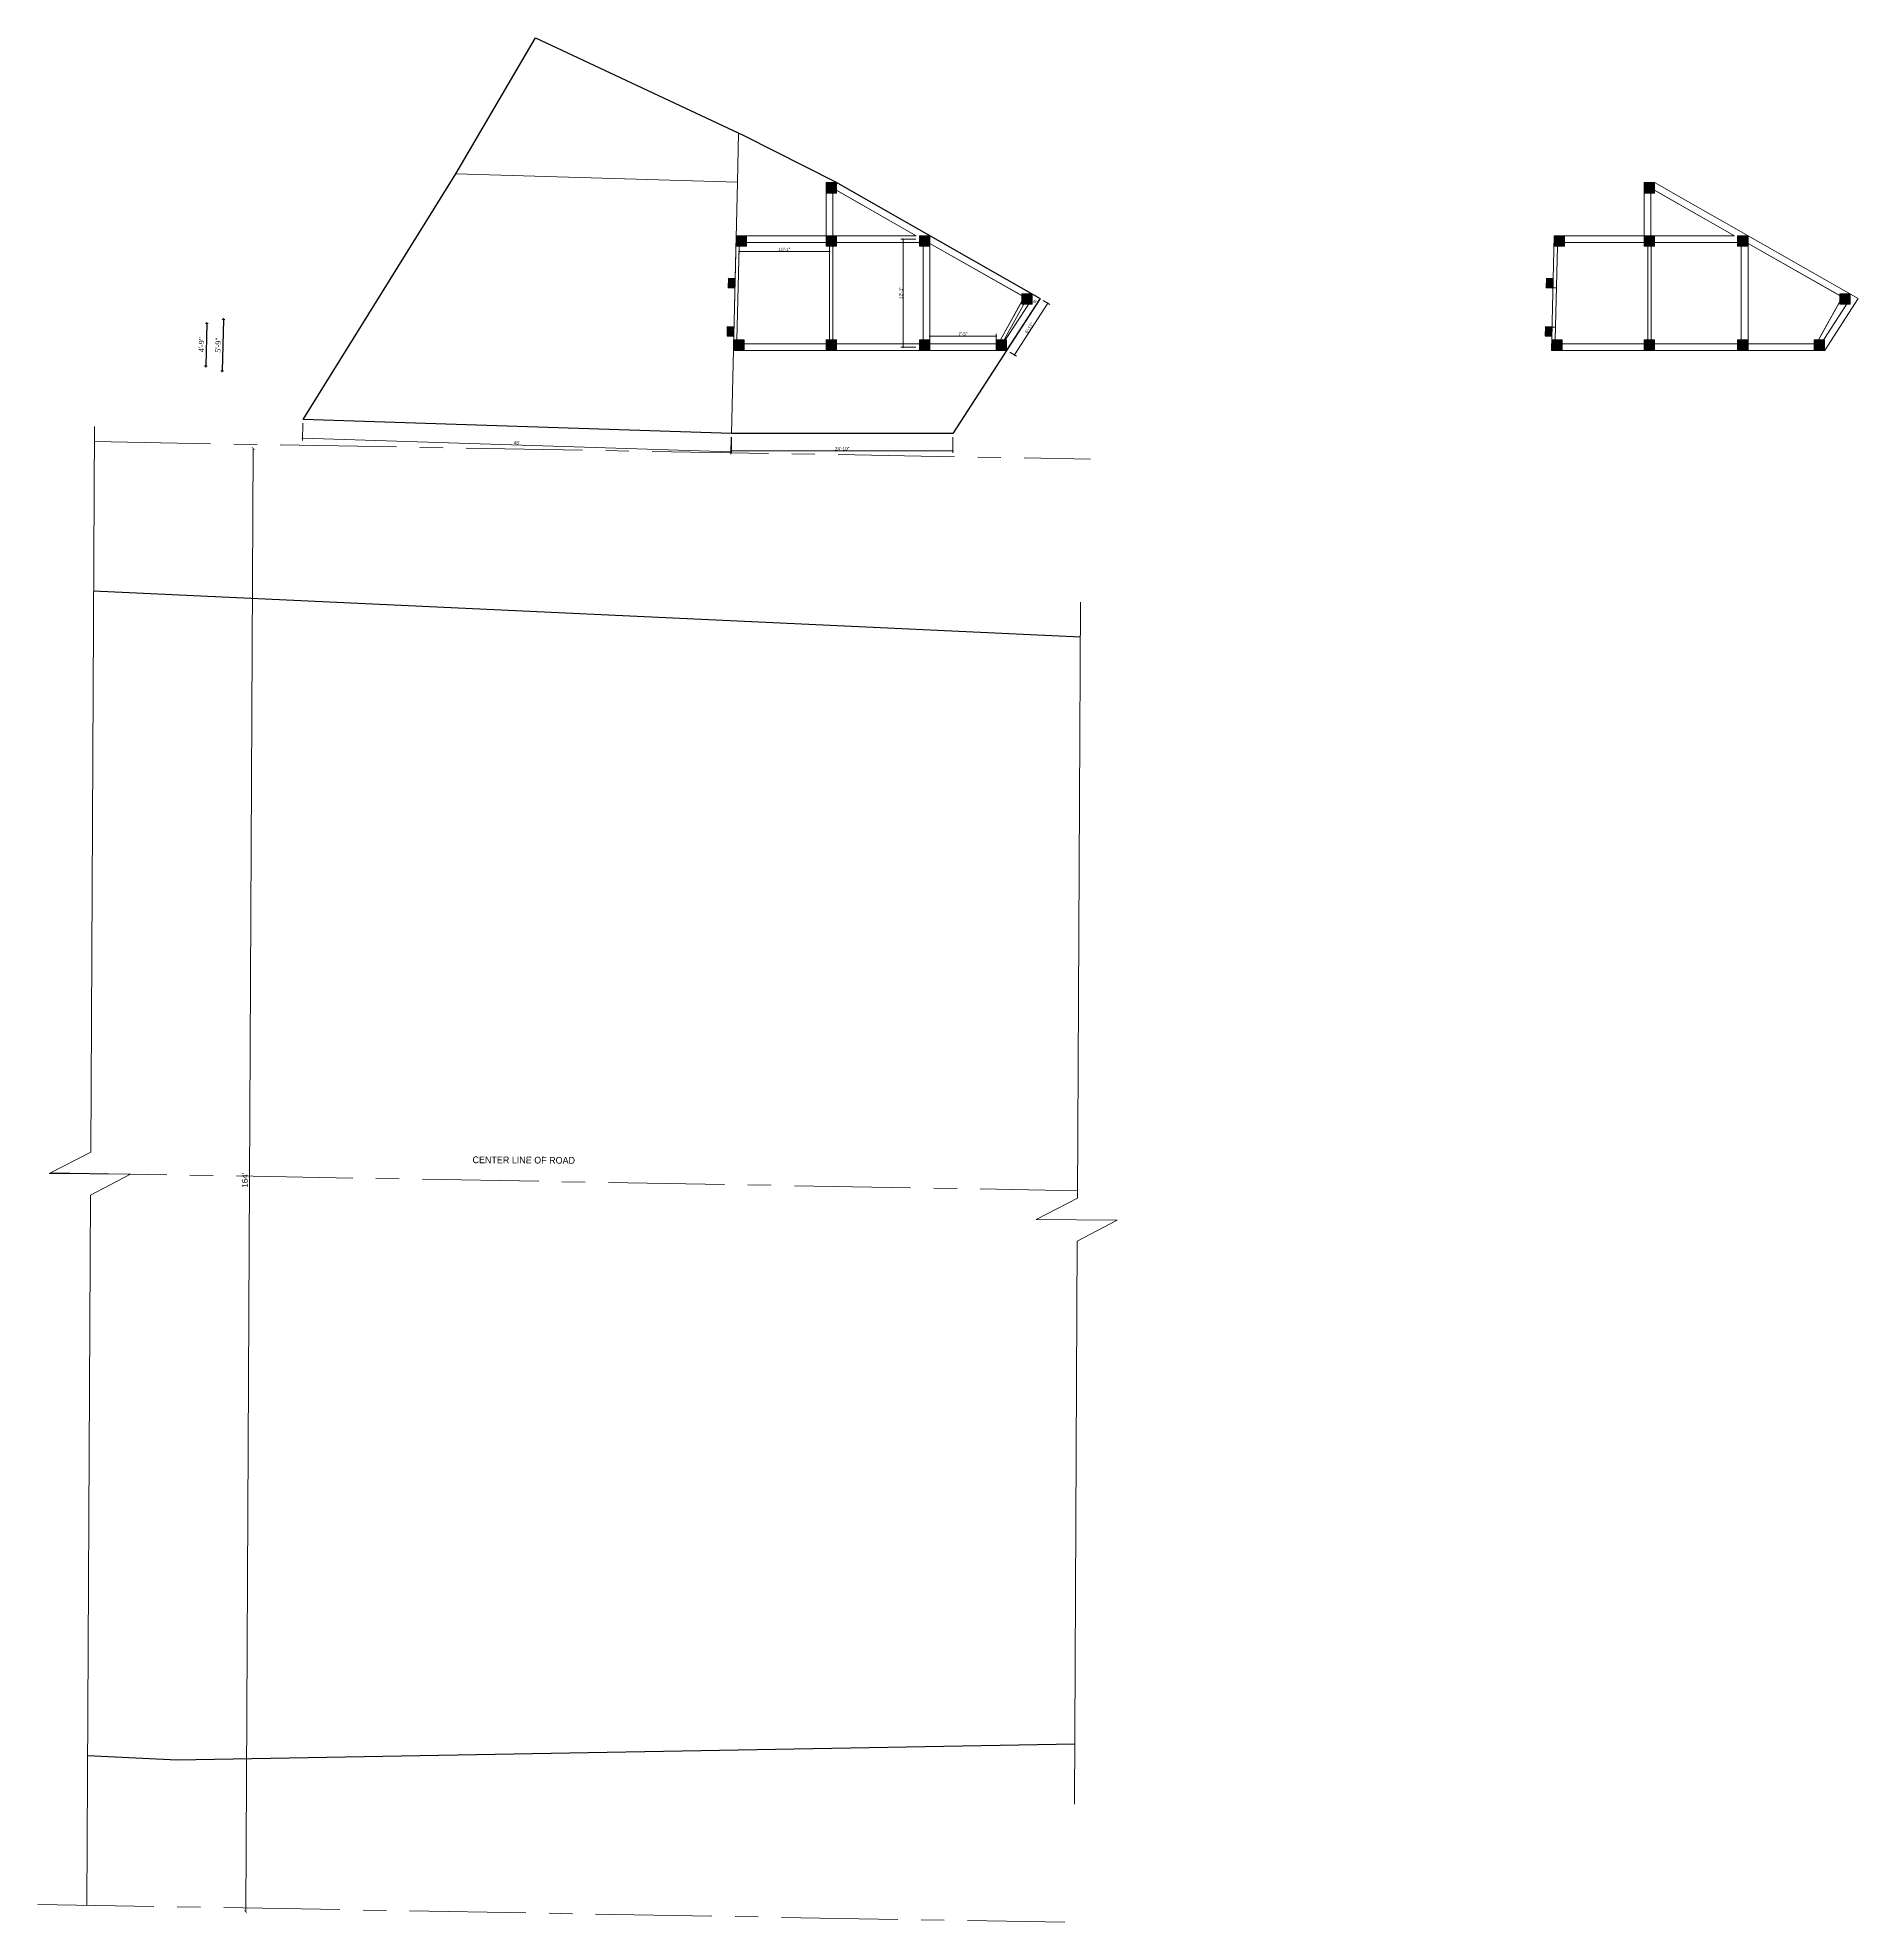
# Model space of a CAD drawing. Header units: inches. Extents: x 4069 to 291496, y -47643 to 12535.
# Drawn here: x 115513 to 117960, y -25299 to -22765 of the extents above; entities that cross this region are included whole.
import ezdxf

# ---------------------------------------------------------------- set-up
doc = ezdxf.new("R2010")
doc.units = ezdxf.units.IN
doc.header["$LTSCALE"] = 5
doc.header["$MEASUREMENT"] = 0
doc.linetypes.add('CENTER', pattern=[2, 1.25, -0.25, 0.25, -0.25])
doc.layers.add('A-WALL', color=7, linetype='Continuous', lineweight=9)
doc.layers.add('Dimension', color=7, linetype='Continuous', lineweight=18)
for name, color, linetype in [('DIM', 5, 'Continuous'), ('TEXT', 6, 'Continuous'), ('WALL', 7, 'Continuous')]:
    doc.layers.add(name, color=color, linetype=linetype)
doc.layers.add('dim line', color=7, linetype='Continuous', lineweight=15, true_color=0xfab2b2)
doc.styles.add('ordinary', font='times.ttf')
doc.styles.get("Standard").update_dxf_attribs({"font": 'arial.ttf'})
doc.styles.add('tt', font='stylu.ttf', dxfattribs={"height": 8})
doc.dimstyles.new('Copy of 96', dxfattribs={"dimtxt": 7, "dimasz": 4, "dimexe": 0.5, "dimexo": 0.5, "dimgap": 3, "dimtad": 1, "dimdec": 1, "dimzin": 11, "dimdsep": 46, "dimlunit": 4, "dimtxsty": 'ordinary', "dimblk": 'OBLIQUE', "dimcen": 0.09, "dimse1": 1, "dimse2": 1, "dimclrt": 6, "dimazin": 0, "dimtfac": 1, "dimtdec": 1, "dimtix": 1, "dimtmove": 2, "dimatfit": 3, "dimldrblk": 'leader', "dimfxl": 0.5, "dimfxlon": 1, "dimtolj": 1, "dimtzin": 0, "dimarcsym": 0})
doc.dimstyles.new('Copy(2) of STANDARD', dxfattribs={"dimtxt": 2, "dimasz": 4, "dimexe": 0, "dimexo": 0, "dimgap": 2, "dimtad": 1, "dimdec": 0, "dimzin": 0, "dimdsep": 46, "dimlunit": 3, "dimtxsty": 'tt', "dimblk": 'ARCHTICK', "dimcen": 0.0505, "dimse1": 1, "dimse2": 1, "dimclrd": 5, "dimclre": 5, "dimclrt": 7, "dimadec": 1, "dimazin": 0, "dimtm": 1e-09, "dimtfac": 1, "dimtdec": 0, "dimtofl": 0, "dimtmove": 1, "dimatfit": 3, "dimfxl": 1, "dimtolj": 2, "dimtzin": 0, "dimlwd": 13, "dimarcsym": 0})
doc.dimstyles.new('Standard$0', dxfattribs={"dimtxt": 6, "dimasz": 4, "dimexe": 3, "dimexo": 6, "dimgap": 3, "dimtad": 1, "dimdec": 1, "dimzin": 0, "dimdsep": 46, "dimlunit": 4, "dimtxsty": 'Standard', "dimcen": 0.09, "dimclrd": 6, "dimclre": 6, "dimclrt": 7, "dimadec": 0, "dimazin": 0, "dimtfac": 1, "dimtdec": 1, "dimtix": 1, "dimtofl": 0, "dimtmove": 1, "dimatfit": 3, "dimfxl": 1, "dimtolj": 1, "dimtzin": 0, "dimlwd": 18, "dimlwe": 18, "dimarcsym": 0})

# ---------------------------------------------------------------- blocks, each defined once
blk = doc.blocks.new('C1a')
at = {"color": 1, "ltscale": 5}
for p, q in [((18657.7, 4625.8), (18648.7, 4625.8)), ((18648.7, 4625.8), (18648.8, 4613.8)), ((18648.8, 4613.8), (18657.8, 4613.8)), ((18657.8, 4613.8), (18657.7, 4625.8))]:
    blk.add_line(p, q, dxfattribs=at)
blk = doc.blocks.new('oblique')
at = {"color": 0, "lineweight": -2}
blk.add_line((0.25, 0.25), (-0.25, -0.25), dxfattribs=at)
at = {"layer": 'dim line', "lineweight": 9}
for p, q in [((-0.4375, 0), (0.4375, 0)), ((0, 0.4375), (0, -0.4375))]:
    blk.add_line(p, q, dxfattribs=at)
blk = doc.blocks.new('*D2874')
at = {"layer": 'A-WALL', "color": 0, "lineweight": -2, "ltscale": 50, "transparency": 16777216}
blk.add_line((115740.6, -23148.8), (115739.3, -23206.1), dxfattribs=at)
at = {"layer": 'Defpoints', "color": 0, "ltscale": 50, "transparency": 16777216}
for p in [(116448.9, -23165.7), (115667.7, -23204.4), (115739.3, -23206.1)]:
    blk.add_point(p, dxfattribs=at)
at = {"layer": 'A-WALL', "color": 0, "lineweight": -2, "ltscale": 50, "transparency": 16777216, "xscale": 4, "yscale": 4, "zscale": 4}
for p, rotation in [((115740.6, -23148.8), 88.63767809297786), ((115739.3, -23206.1), 268.6376780929779)]:
    blk.add_blockref('oblique', p, dxfattribs=dict(at, rotation=rotation))
at = {"layer": 'A-WALL', "color": 6, "ltscale": 50, "transparency": 16777216, "insert": (115733.4, -23177.3), "char_height": 7, "attachment_point": 5, "rotation": 88.6377, "style": 'ordinary'}
blk.add_mtext('\\A1;4\'-9"', dxfattribs=at)
blk = doc.blocks.new('_OBLIQUE')
at = {"color": 0, "linetype": 'ByBlock'}
blk.add_line((-0.5, -0.5), (0.5, 0.5), dxfattribs=at)
blk = doc.blocks.new('leader')
at = {"layer": 'Dimension'}
for p, q in [((-4.42, 0), (4.42, 0)), ((0, -4.33), (0, 4.33))]:
    blk.add_line(p, q, dxfattribs=at)
blk = doc.blocks.new('*D2875')
at = {"layer": 'A-WALL', "color": 0, "lineweight": -2, "ltscale": 50, "transparency": 16777216}
blk.add_line((115763.1, -23143.4), (115761.4, -23212.7), dxfattribs=at)
at = {"layer": 'Defpoints', "color": 0, "ltscale": 50, "transparency": 16777216}
for p in [(116449, -23159.7), (115667.6, -23210.4), (115761.4, -23212.7)]:
    blk.add_point(p, dxfattribs=at)
at = {"layer": 'A-WALL', "color": 0, "lineweight": -2, "ltscale": 50, "transparency": 16777216, "xscale": 4, "yscale": 4, "zscale": 4}
for p, rotation in [((115763.1, -23143.4), 88.63767809297786), ((115761.4, -23212.7), 268.6376780929779)]:
    blk.add_blockref('oblique', p, dxfattribs=dict(at, rotation=rotation))
at = {"layer": 'A-WALL', "color": 6, "ltscale": 50, "transparency": 16777216, "insert": (115755.7, -23177.9), "char_height": 7, "attachment_point": 5, "rotation": 88.6377, "style": 'ordinary'}
blk.add_mtext('\\A1;5\'-9"', dxfattribs=at)
blk = doc.blocks.new('*D2907')
at = {"layer": 'A-WALL', "color": 33, "lineweight": 0, "ltscale": 5, "transparency": 16777216}
blk.add_line((116826.2, -23191.2), (116871.1, -23121.7), dxfattribs=at)
at = {"layer": 'A-WALL', "color": 47, "lineweight": 0, "ltscale": 5, "transparency": 16777216}
for p, q in [((116865, -23117.8), (116873.6, -23123.3)), ((116820.2, -23187.3), (116828.8, -23192.8))]:
    blk.add_line(p, q, dxfattribs=at)
at = {"layer": 'Defpoints', "color": 0, "ltscale": 5, "transparency": 16777216}
for p in [(116860.8, -23115.1), (116871.1, -23121.7), (116816, -23184.6)]:
    blk.add_point(p, dxfattribs=at)
at = {"layer": 'A-WALL', "color": 33, "lineweight": 0, "ltscale": 5, "transparency": 16777216, "xscale": 2, "yscale": 2, "zscale": 2}
for p, rotation in [((116871.1, -23121.7), 57.18709207663933), ((116826.2, -23191.2), 237.1870920766393)]:
    blk.add_blockref('oblique', p, dxfattribs=dict(at, rotation=rotation))
at = {"layer": 'A-WALL', "color": 7, "ltscale": 5, "transparency": 16777216, "insert": (116846.3, -23154.9), "char_height": 4.5, "attachment_point": 5, "rotation": 57.1871}
blk.add_mtext('\\A1;6\'-11"', dxfattribs=at)
blk = doc.blocks.new('*D2908')
at = {"layer": 'A-WALL', "color": 47, "lineweight": 0, "ltscale": 5, "transparency": 16777216}
for p, q in [((116456.2, -23049.8), (116456.2, -23055.2)), ((116577.7, -23049.8), (116577.7, -23055.2))]:
    blk.add_line(p, q, dxfattribs=at)
at = {"layer": 'A-WALL', "color": 33, "lineweight": 0, "ltscale": 5, "transparency": 16777216}
blk.add_line((116456.2, -23052.2), (116577.7, -23052.2), dxfattribs=at)
at = {"layer": 'Defpoints', "color": 0, "ltscale": 5, "transparency": 16777216}
for p in [(116456.2, -23044.8), (116577.7, -23044.8), (116577.7, -23052.2)]:
    blk.add_point(p, dxfattribs=at)
at = {"layer": 'A-WALL', "color": 33, "lineweight": 0, "ltscale": 5, "transparency": 16777216, "xscale": 2, "yscale": 2, "zscale": 2, "rotation": 180}
blk.add_blockref('oblique', (116456.2, -23052.2), dxfattribs=at)
at = {"layer": 'A-WALL', "color": 33, "lineweight": 0, "ltscale": 5, "transparency": 16777216, "xscale": 2, "yscale": 2, "zscale": 2}
blk.add_blockref('oblique', (116577.7, -23052.2), dxfattribs=at)
at = {"layer": 'A-WALL', "color": 7, "ltscale": 5, "transparency": 16777216, "insert": (116517, -23049.4), "char_height": 4.5, "attachment_point": 5}
blk.add_mtext('\\A1;10\'-1"', dxfattribs=at)
blk = doc.blocks.new('*D2909')
at = {"layer": 'A-WALL', "color": 47, "lineweight": 0, "ltscale": 5, "transparency": 16777216}
for p, q in [((116693.5, -23035.3), (116673.5, -23035.3)), ((116693.5, -23180.6), (116673.5, -23180.6))]:
    blk.add_line(p, q, dxfattribs=at)
at = {"layer": 'A-WALL', "color": 33, "lineweight": 0, "ltscale": 5, "transparency": 16777216}
blk.add_line((116676.5, -23035.3), (116676.5, -23180.6), dxfattribs=at)
at = {"layer": 'Defpoints', "color": 0, "ltscale": 5, "transparency": 16777216}
for p in [(116698.5, -23035.3), (116676.5, -23180.6), (116698.5, -23180.6)]:
    blk.add_point(p, dxfattribs=at)
at = {"layer": 'A-WALL', "color": 33, "lineweight": 0, "ltscale": 5, "transparency": 16777216, "xscale": 2, "yscale": 2, "zscale": 2}
for p, rotation in [((116676.5, -23035.3), 90), ((116676.5, -23180.6), 270)]:
    blk.add_blockref('oblique', p, dxfattribs=dict(at, rotation=rotation))
at = {"layer": 'A-WALL', "color": 7, "ltscale": 5, "transparency": 16777216, "insert": (116673.8, -23107.9), "char_height": 4.5, "attachment_point": 5, "rotation": 90}
blk.add_mtext('\\A1;12\'-1"', dxfattribs=at)
blk = doc.blocks.new('*D2910')
at = {"layer": 'A-WALL', "color": 47, "lineweight": 0, "ltscale": 5, "transparency": 16777216}
for p, q in [((116852.6, -23118.7), (116852.8, -23118.4)), ((116856.7, -23121.3), (116856.9, -23121.1))]:
    blk.add_line(p, q, dxfattribs=at)
at = {"layer": 'Defpoints', "color": 0, "ltscale": 5, "transparency": 16777216}
for p in [(116849.9, -23122.9), (116854, -23125.5), (116855.3, -23123.6)]:
    blk.add_point(p, dxfattribs=at)
at = {"layer": 'A-WALL', "color": 7, "ltscale": 5, "transparency": 16777216, "insert": (116854.7, -23119.9), "char_height": 4.5, "attachment_point": 5, "rotation": 327.1302}
blk.add_mtext('\\A1;5"', dxfattribs=at)
blk = doc.blocks.new('*D2911')
at = {"layer": 'A-WALL', "color": 47, "lineweight": 0, "ltscale": 5, "transparency": 16777216}
for p, q in [((116445.8, -23301.7), (116445.8, -23322.9)), ((116743.4, -23301.7), (116743.4, -23322.9))]:
    blk.add_line(p, q, dxfattribs=at)
at = {"layer": 'A-WALL', "color": 33, "lineweight": 0, "ltscale": 5, "transparency": 16777216}
blk.add_line((116445.8, -23319.9), (116743.4, -23319.9), dxfattribs=at)
at = {"layer": 'Defpoints', "color": 0, "ltscale": 5, "transparency": 16777216}
for p in [(116445.8, -23296.7), (116743.4, -23296.7), (116743.4, -23319.9)]:
    blk.add_point(p, dxfattribs=at)
at = {"layer": 'A-WALL', "color": 33, "lineweight": 0, "ltscale": 5, "transparency": 16777216, "xscale": 2, "yscale": 2, "zscale": 2, "rotation": 180}
blk.add_blockref('oblique', (116445.8, -23319.9), dxfattribs=at)
at = {"layer": 'A-WALL', "color": 33, "lineweight": 0, "ltscale": 5, "transparency": 16777216, "xscale": 2, "yscale": 2, "zscale": 2}
blk.add_blockref('oblique', (116743.4, -23319.9), dxfattribs=at)
at = {"layer": 'A-WALL', "color": 7, "ltscale": 5, "transparency": 16777216, "insert": (116594.6, -23317.1), "char_height": 4.5, "attachment_point": 5}
blk.add_mtext('\\A1;24\'-10"', dxfattribs=at)
blk = doc.blocks.new('*D2912')
at = {"layer": 'A-WALL', "color": 47, "lineweight": 0, "ltscale": 5, "transparency": 16777216}
for p, q in [((115869.9, -23283.1), (115869.2, -23306)), ((116445.6, -23301.6), (116444.9, -23324.5))]:
    blk.add_line(p, q, dxfattribs=at)
at = {"layer": 'A-WALL', "color": 33, "lineweight": 0, "ltscale": 5, "transparency": 16777216}
blk.add_line((116445, -23321.5), (115869.3, -23303), dxfattribs=at)
at = {"layer": 'Defpoints', "color": 0, "ltscale": 5, "transparency": 16777216}
for p in [(115870.1, -23278.1), (115869.3, -23303), (116445.8, -23296.7)]:
    blk.add_point(p, dxfattribs=at)
at = {"layer": 'A-WALL', "color": 33, "lineweight": 0, "ltscale": 5, "transparency": 16777216, "xscale": 2, "yscale": 2, "zscale": 2}
for p, rotation in [((115869.3, -23303), 178.1566190017098), ((116445, -23321.5), 358.1566190017098)]:
    blk.add_blockref('oblique', p, dxfattribs=dict(at, rotation=rotation))
at = {"layer": 'A-WALL', "color": 7, "ltscale": 5, "transparency": 16777216, "insert": (116157.2, -23309.4), "char_height": 4.5, "attachment_point": 5, "rotation": 358.1566}
blk.add_mtext("\\A1;48'", dxfattribs=at)
blk = doc.blocks.new('*D2913')
at = {"layer": 'A-WALL', "color": 47, "lineweight": 0, "ltscale": 5, "transparency": 16777216}
for p, q in [((116712.5, -23171.1), (116712.5, -23162.9)), ((116801.5, -23171.1), (116801.5, -23162.9))]:
    blk.add_line(p, q, dxfattribs=at)
at = {"layer": 'A-WALL', "color": 33, "lineweight": 0, "ltscale": 5, "transparency": 16777216}
blk.add_line((116712.5, -23165.9), (116801.5, -23165.9), dxfattribs=at)
at = {"layer": 'Defpoints', "color": 0, "ltscale": 5, "transparency": 16777216}
for p in [(116712.5, -23176.1), (116801.5, -23165.9), (116801.5, -23176.1)]:
    blk.add_point(p, dxfattribs=at)
at = {"layer": 'A-WALL', "color": 33, "lineweight": 0, "ltscale": 5, "transparency": 16777216, "xscale": 2, "yscale": 2, "zscale": 2, "rotation": 180}
blk.add_blockref('oblique', (116712.5, -23165.9), dxfattribs=at)
at = {"layer": 'A-WALL', "color": 33, "lineweight": 0, "ltscale": 5, "transparency": 16777216, "xscale": 2, "yscale": 2, "zscale": 2}
blk.add_blockref('oblique', (116801.5, -23165.9), dxfattribs=at)
at = {"layer": 'A-WALL', "color": 7, "ltscale": 5, "transparency": 16777216, "insert": (116757, -23163.1), "char_height": 4.5, "attachment_point": 5}
blk.add_mtext('\\A1;7\'-5"', dxfattribs=at)
blk = doc.blocks.new('_ArchTick')
at = {"color": 0, "linetype": 'ByBlock', "const_width": 0.15}
blk.add_lwpolyline([(-0.5, -0.5), (0.5, 0.5)], dxfattribs=at)
blk = doc.blocks.new('*D2924')
at = {"layer": 'Defpoints', "color": 0, "ltscale": 5, "transparency": 16777216}
for p in [(116258.8, -23319.5, -58.2), (115792.9, -25284.9), (116224.4, -25287.2, -58.2)]:
    blk.add_point(p, dxfattribs=at)
at = {"layer": 'DIM', "color": 5, "lineweight": 13, "ltscale": 5, "transparency": 16777216}
blk.add_line((115803.1, -23317.1), (115792.9, -25284.9), dxfattribs=at)
at = {"layer": 'DIM', "color": 5, "lineweight": 13, "ltscale": 5, "transparency": 16777216, "xscale": 4, "yscale": 4, "zscale": 4}
for p, rotation in [((115803.1, -23317.1), 89.70304490961712), ((115792.9, -25284.9), 269.7030449096171)]:
    blk.add_blockref('_ArchTick', p, dxfattribs=dict(at, rotation=rotation))
at = {"layer": 'DIM', "color": 7, "ltscale": 5, "transparency": 16777216, "insert": (115791.8, -24301), "char_height": 8, "attachment_point": 5, "rotation": 89.703, "style": 'tt'}
blk.add_mtext("\\A2;164'", dxfattribs=at)

msp = doc.modelspace()

# ---------------------------------------------------------------- hatches: boundary and pattern name
at = {"layer": 'A-WALL', "ltscale": 5}
h = msp.add_hatch(dxfattribs=at)
h.set_pattern_fill('ANSI31', color=256)
h.set_pattern_definition([(45, (92150.88394, -24612.12097), (-0.08838834765, 0.08838834765), [])])
h.paths.add_polyline_path([(116586.96195, -22959.39983), (116572.96195, -22959.39983), (116572.96195, -22973.39983), (116586.96195, -22973.39983)])
h = msp.add_hatch(dxfattribs=at)
h.set_pattern_fill('ANSI31', color=256)
h.set_pattern_definition([(45, (93250.57144, -24612.12097), (-0.08838834765, 0.08838834765), [])])
h.paths.add_polyline_path([(117672.64945, -22973.39983), (117686.64945, -22973.39983), (117686.64945, -22959.39983), (117672.64945, -22959.39983)])
h = msp.add_hatch(dxfattribs=at)
h.set_pattern_fill('ANSI31', color=256)
h.set_pattern_definition([(45, (92029.99767, -24683.50437), (-0.08838834765, 0.08838834765), [])])
h.paths.add_polyline_path([(116466.07569, -23030.78323), (116452.07569, -23030.78323), (116452.07569, -23044.78323), (116466.07569, -23044.78323)])
h = msp.add_hatch(dxfattribs=at)
h.set_pattern_fill('ANSI31', color=256)
h.set_pattern_definition([(45, (92150.88394, -24683.50437), (-0.08838834765, 0.08838834765), [])])
h.paths.add_polyline_path([(116586.96195, -23030.78323), (116572.96195, -23030.78323), (116572.96195, -23044.78323), (116586.96195, -23044.78323)])
h = msp.add_hatch(dxfattribs=at)
h.set_pattern_fill('ANSI31', color=256)
h.set_pattern_definition([(45, (92166.82961, -24683.50437), (-0.08838834765, 0.08838834765), [])])
h.paths.add_polyline_path([(116712.52874, -23044.78323), (116712.52874, -23030.78323), (116698.52874, -23030.78323), (116698.52874, -23044.78323)])
h = msp.add_hatch(dxfattribs=at)
h.set_pattern_fill('ANSI31', color=256)
h.set_pattern_definition([(45, (93129.68517, -24683.50437), (-0.08838834765, 0.08838834765), [])])
h.paths.add_polyline_path([(117551.76319, -23044.78323), (117565.76319, -23044.78323), (117565.76319, -23030.78323), (117551.76319, -23030.78323)])
h = msp.add_hatch(dxfattribs=at)
h.set_pattern_fill('ANSI31', color=256)
h.set_pattern_definition([(45, (93250.57144, -24683.50437), (-0.08838834765, 0.08838834765), [])])
h.paths.add_polyline_path([(117672.64945, -23044.78323), (117686.64945, -23044.78323), (117686.64945, -23030.78323), (117672.64945, -23030.78323)])
h = msp.add_hatch(dxfattribs=at)
h.set_pattern_fill('ANSI31', color=256)
h.set_pattern_definition([(45, (93266.51711, -24683.50437), (-0.08838834765, 0.08838834765), [])])
h.paths.add_polyline_path([(117812.21624, -23044.78323), (117812.21624, -23030.78323), (117798.21624, -23030.78323), (117798.21624, -23044.78323)])
h = msp.add_hatch(dxfattribs=at)
h.set_pattern_fill('ANSI31', color=256)
h.set_pattern_definition([(45, (92304.21625, -24612.60722), (-0.08838834765, 0.08838834765), [])])
h.paths.add_polyline_path([(116835.91539, -23108.88608), (116835.91539, -23122.88608), (116849.91539, -23122.88608), (116849.91539, -23108.88608)])
h = msp.add_hatch(dxfattribs=at)
h.set_pattern_fill('ANSI31', color=256)
h.set_pattern_definition([(45, (93403.90375, -24612.60722), (-0.08838834765, 0.08838834765), [])])
h.paths.add_polyline_path([(117935.60289, -23108.88608), (117935.60289, -23122.88608), (117949.60289, -23122.88608), (117949.60289, -23108.88608)])
h = msp.add_hatch(dxfattribs=at)
h.set_pattern_fill('ANSI31', color=256)
h.set_pattern_definition([(45, (91917.05196, -24674.7867), (-0.08838834765, 0.08838834765), [])])
h.paths.add_polyline_path([(116448.75109, -23171.06555), (116448.75109, -23185.06555), (116462.75109, -23185.06555), (116462.75109, -23171.06555)])
h = msp.add_hatch(dxfattribs=at)
h.set_pattern_fill('ANSI31', color=256)
h.set_pattern_definition([(45, (92041.26282, -24674.7867), (-0.08838834765, 0.08838834765), [])])
h.paths.add_polyline_path([(116572.96195, -23171.06555), (116572.96195, -23185.06555), (116586.96195, -23185.06555), (116586.96195, -23171.06555)])
h = msp.add_hatch(dxfattribs=at)
h.set_pattern_fill('ANSI31', color=256)
h.set_pattern_definition([(45, (92166.82961, -24674.7867), (-0.08838834765, 0.08838834765), [])])
h.paths.add_polyline_path([(116698.52874, -23171.06555), (116698.52874, -23185.06555), (116712.52874, -23185.06555), (116712.52874, -23171.06555)])
h = msp.add_hatch(dxfattribs=at)
h.set_pattern_fill('ANSI31', color=256)
h.set_pattern_definition([(45, (92269.83888, -24674.7867), (-0.08838834765, 0.08838834765), [])])
h.paths.add_polyline_path([(116801.53801, -23171.06555), (116801.53801, -23185.06555), (116815.53801, -23185.06555), (116815.53801, -23171.06555)])
h = msp.add_hatch(dxfattribs=at)
h.set_pattern_fill('ANSI31', color=256)
h.set_pattern_definition([(45, (93016.73946, -24674.7867), (-0.08838834765, 0.08838834765), [])])
h.paths.add_polyline_path([(117548.43859, -23171.06555), (117548.43859, -23185.06555), (117562.43859, -23185.06555), (117562.43859, -23171.06555)])
h = msp.add_hatch(dxfattribs=at)
h.set_pattern_fill('ANSI31', color=256)
h.set_pattern_definition([(45, (93140.95032, -24674.7867), (-0.08838834765, 0.08838834765), [])])
h.paths.add_polyline_path([(117672.64945, -23171.06555), (117672.64945, -23185.06555), (117686.64945, -23185.06555), (117686.64945, -23171.06555)])
h = msp.add_hatch(dxfattribs=at)
h.set_pattern_fill('ANSI31', color=256)
h.set_pattern_definition([(45, (93266.51711, -24674.7867), (-0.08838834765, 0.08838834765), [])])
h.paths.add_polyline_path([(117798.21624, -23171.06555), (117798.21624, -23185.06555), (117812.21624, -23185.06555), (117812.21624, -23171.06555)])
h = msp.add_hatch(dxfattribs=at)
h.set_pattern_fill('ANSI31', color=256)
h.set_pattern_definition([(45, (93369.52638, -24674.7867), (-0.08838834765, 0.08838834765), [])])
h.paths.add_polyline_path([(117901.22551, -23171.06555), (117901.22551, -23185.06555), (117915.22551, -23185.06555), (117915.22551, -23171.06555)])
at = {"layer": 'WALL', "linetype": 'ByBlock', "ltscale": 5, "true_color": 0xf8991e}
h = msp.add_hatch(color=30, dxfattribs=at)
h.dxf.hatch_style = 1
h.paths.add_polyline_path([(116450.4185, -23100.70867), (116446.06258, -23094.57595), (116441.42234, -23100.44009)])
h.paths.add_polyline_path([(116450.4185, -23100.70867), (116450.70282, -23088.71181), (116446.06258, -23094.57595)])
h.paths.add_polyline_path([(116450.70282, -23088.71181), (116441.70666, -23088.44323), (116446.06258, -23094.57595)])
h.paths.add_polyline_path([(116446.06258, -23094.57595), (116441.70666, -23088.44323), (116441.42234, -23100.44009)])
h = msp.add_hatch(color=30, dxfattribs=at)
h.dxf.hatch_style = 1
h.paths.add_polyline_path([(117550.106, -23100.70867), (117545.75008, -23094.57595), (117541.10984, -23100.44009)])
h.paths.add_polyline_path([(117550.106, -23100.70867), (117550.39032, -23088.71181), (117545.75008, -23094.57595)])
h.paths.add_polyline_path([(117550.39032, -23088.71181), (117541.39416, -23088.44323), (117545.75008, -23094.57595)])
h.paths.add_polyline_path([(117545.75008, -23094.57595), (117541.39416, -23088.44323), (117541.10984, -23100.44009)])
h = msp.add_hatch(color=30, dxfattribs=at)
h.dxf.hatch_style = 1
h.paths.add_polyline_path([(117550.106, -23100.70867), (117545.75008, -23094.57595), (117541.10984, -23100.44009)])
h.paths.add_polyline_path([(117550.106, -23100.70867), (117550.39032, -23088.71181), (117545.75008, -23094.57595)])
h.paths.add_polyline_path([(117550.39032, -23088.71181), (117541.39416, -23088.44323), (117545.75008, -23094.57595)])
h.paths.add_polyline_path([(117545.75008, -23094.57595), (117541.39416, -23088.44323), (117541.10984, -23100.44009)])
h = msp.add_hatch(color=30, dxfattribs=at)
h.dxf.hatch_style = 1
h.paths.add_polyline_path([(116448.87845, -23165.69165), (116444.52253, -23159.55893), (116439.88229, -23165.42308)])
h.paths.add_polyline_path([(116448.87845, -23165.69165), (116449.16277, -23153.69479), (116444.52253, -23159.55893)])
h.paths.add_polyline_path([(116449.16277, -23153.69479), (116440.1666, -23153.42622), (116444.52253, -23159.55893)])
h.paths.add_polyline_path([(116444.52253, -23159.55893), (116440.1666, -23153.42622), (116439.88229, -23165.42308)])
h = msp.add_hatch(color=30, dxfattribs=at)
h.dxf.hatch_style = 1
h.paths.add_polyline_path([(117548.56595, -23165.69165), (117544.21003, -23159.55893), (117539.56979, -23165.42308)])
h.paths.add_polyline_path([(117548.56595, -23165.69165), (117548.85027, -23153.69479), (117544.21003, -23159.55893)])
h.paths.add_polyline_path([(117548.85027, -23153.69479), (117539.8541, -23153.42622), (117544.21003, -23159.55893)])
h.paths.add_polyline_path([(117544.21003, -23159.55893), (117539.8541, -23153.42622), (117539.56979, -23165.42308)])
h = msp.add_hatch(color=30, dxfattribs=at)
h.dxf.hatch_style = 1
h.paths.add_polyline_path([(117548.56595, -23165.69165), (117544.21003, -23159.55893), (117539.56979, -23165.42308)])
h.paths.add_polyline_path([(117548.56595, -23165.69165), (117548.85027, -23153.69479), (117544.21003, -23159.55893)])
h.paths.add_polyline_path([(117548.85027, -23153.69479), (117539.8541, -23153.42622), (117544.21003, -23159.55893)])
h.paths.add_polyline_path([(117544.21003, -23159.55893), (117539.8541, -23153.42622), (117539.56979, -23165.42308)])

# ---------------------------------------------------------------- linework, layer by layer
at = {"color": 1, "ltscale": 5}
for p, q in [((116441.42234, -23100.44009), (116450.70282, -23088.71181)), ((116450.4185, -23100.70867), (116441.70666, -23088.44323)), ((117541.10984, -23100.44009), (117550.39032, -23088.71181)), ((117541.10984, -23100.44009), (117550.39032, -23088.71181)), ((117550.106, -23100.70867), (117541.39416, -23088.44323)), ((117550.106, -23100.70867), (117541.39416, -23088.44323)), ((116449.16277, -23153.69479), (116439.88229, -23165.42308)), ((116448.87845, -23165.69165), (116440.1666, -23153.42622)), ((117548.85027, -23153.69479), (117539.56979, -23165.42308)), ((117548.85027, -23153.69479), (117539.56979, -23165.42308)), ((117548.56595, -23165.69165), (117539.8541, -23153.42622)), ((117548.56595, -23165.69165), (117539.8541, -23153.42622))]:
    msp.add_line(p, q, dxfattribs=at)
at = {"color": 3}
for p, q in [((115588.41653, -23508.5872, 26.88974), (116914.86829, -23570.43751, -0.9548)), ((116907.15243, -25059.15525, 59.68504), (115700.61836, -25080.97756, 59.68504)), ((115700.61836, -25080.97756, 59.68504), (115580.29701, -25075.18728, 59.68504))]:
    msp.add_line(p, q, dxfattribs=at)
at = {"layer": 'A-WALL', "ltscale": 5}
for p, q in [((116453.78293, -22958.74584), (116455.34904, -22892.66336)), ((116572.96195, -22959.39983), (116572.96195, -23030.78323)), ((116586.96195, -22959.39983), (116572.96195, -22959.39983)), ((116586.96195, -22959.39983), (116712.52874, -23030.78323)), ((117672.64945, -22959.39983), (117672.64945, -23030.78323)), ((117686.64945, -22959.39983), (117672.64945, -22959.39983)), ((117686.64945, -22959.39983), (117812.21624, -23030.78323)), ((116581.96195, -22966.91004), (116694.31792, -23030.78323)), ((116581.96195, -22966.91004), (116581.96195, -23030.78323)), ((117681.64945, -22966.91004), (117681.64945, -23030.78323)), ((117681.64945, -22966.91004), (117794.00542, -23030.78323)), ((116452.07569, -23030.78323), (116448.4193, -23185.06555)), ((116694.31792, -23030.78323), (116452.07569, -23030.78323)), ((116712.52874, -23030.78323), (116860.77463, -23115.05944)), ((117551.76319, -23030.78323), (117548.1068, -23185.06555)), ((117794.00542, -23030.78323), (117551.76319, -23030.78323)), ((117812.21624, -23030.78323), (117960.46213, -23115.05944)), ((116572.96195, -23039.78323), (116452.07569, -23039.78323)), ((116456.24516, -23044.78323), (116453.25235, -23171.06555)), ((116577.71195, -23044.78323), (116577.71195, -23171.06555)), ((116582.21195, -23044.78323), (116582.21195, -23171.06555)), ((116698.52874, -23039.78323), (116586.96195, -23039.78323)), ((116703.52874, -23044.78323), (116703.52874, -23171.06555)), ((116712.52874, -23039.78323), (116710.14935, -23039.78323)), ((116712.52874, -23041.13589), (116848.04547, -23118.17572)), ((116712.52874, -23044.78323), (116712.52874, -23171.56555)), ((117672.64945, -23039.78323), (117551.76319, -23039.78323)), ((117555.93266, -23044.78323), (117552.93985, -23171.06555)), ((117677.39945, -23044.78323), (117677.39945, -23171.06555)), ((117681.89945, -23044.78323), (117681.89945, -23171.06555)), ((117798.21624, -23039.78323), (117686.64945, -23039.78323)), ((117803.21624, -23044.78323), (117803.21624, -23171.06555)), ((117812.21624, -23039.78323), (117809.83685, -23039.78323)), ((117812.21624, -23041.13589), (117947.73297, -23118.17572)), ((117812.21624, -23044.78323), (117812.21624, -23171.56555)), ((117550.106, -23100.70867), (117554.60727, -23100.70867)), ((116744.63653, -23294.78944), (116860.77463, -23115.05944)), ((116838.9772, -23113.70876), (116804.59983, -23175.88824)), ((116842.91539, -23115.88608), (116808.53801, -23178.06555)), ((116848.04547, -23118.17572), (116810.31507, -23176.56555)), ((116860.77463, -23115.05944), (116815.21492, -23185.56555)), ((117938.6647, -23113.70876), (117904.28733, -23175.88824)), ((117947.73297, -23118.17572), (117910.00257, -23176.56555)), ((117960.46213, -23115.05944), (117914.90242, -23185.56555)), ((117548.85027, -23153.69479), (117553.35153, -23153.69479)), ((116815.21492, -23185.06555), (116448.4193, -23185.06555)), ((116572.96195, -23176.06555), (116462.75109, -23176.06555)), ((116698.52874, -23176.06555), (116586.96195, -23176.06555)), ((116810.31507, -23176.06555), (116712.52874, -23176.06555)), ((117914.90242, -23185.06555), (117548.1068, -23185.06555)), ((117672.64945, -23176.06555), (117562.43859, -23176.06555)), ((117798.21624, -23176.06555), (117686.64945, -23176.06555)), ((117910.00257, -23176.06555), (117812.21624, -23176.06555)), ((116445.7748, -23296.65096), (116743.43365, -23296.65096))]:
    msp.add_line(p, q, dxfattribs=at)
at = {"layer": 'A-WALL', "color": 3, "linetype": 'CENTER', "ltscale": 25}
for p, q in [((115589.45738, -23307.76262), (116928.22963, -23331.19549)), ((115530.54154, -24290.88212), (116911.00907, -24315.04479)), ((115513.32098, -25274.73143), (116893.78851, -25298.8941))]:
    msp.add_line(p, q, dxfattribs=at)
at = {"layer": 'A-WALL', "color": 1, "ltscale": 5}
msp.add_lwpolyline([(115870.07288, -23278.12247), (116445.7748, -23296.65096), (116453.78293, -22958.74584), (116075.44059, -22947.75131)], close=True, dxfattribs=at)
at = {"layer": 'A-WALL', "ltscale": 5}
for points in [[(116572.96195, -22973.39983), (116586.96195, -22973.39983), (116586.96195, -22959.39983), (116572.96195, -22959.39983)], [(117672.64945, -22973.39983), (117686.64945, -22973.39983), (117686.64945, -22959.39983), (117672.64945, -22959.39983)], [(116586.96195, -22969.75249), (116586.96195, -22973.39983), (116581.96195, -22973.39983), (116581.96195, -23030.78323), (116694.31792, -23030.78323)], [(117686.64945, -22969.75249), (117686.64945, -22973.39983), (117681.64945, -22973.39983), (117681.64945, -23030.78323), (117794.00542, -23030.78323)], [(116452.07569, -23044.78323), (116466.07569, -23044.78323), (116466.07569, -23030.78323), (116452.07569, -23030.78323)], [(116572.96195, -23044.78323), (116586.96195, -23044.78323), (116586.96195, -23030.78323), (116572.96195, -23030.78323)], [(116698.52874, -23044.78323), (116712.52874, -23044.78323), (116712.52874, -23030.78323), (116698.52874, -23030.78323)], [(117551.76319, -23044.78323), (117565.76319, -23044.78323), (117565.76319, -23030.78323), (117551.76319, -23030.78323)], [(117672.64945, -23044.78323), (117686.64945, -23044.78323), (117686.64945, -23030.78323), (117672.64945, -23030.78323)], [(117798.21624, -23044.78323), (117812.21624, -23044.78323), (117812.21624, -23030.78323), (117798.21624, -23030.78323)], [(116835.91539, -23119.24677), (116835.91539, -23111.27989), (116712.52874, -23041.13589), (116712.52874, -23044.78323), (116712.52874, -23171.56555), (116712.52874, -23176.06555), (116801.53801, -23176.06555), (116801.53801, -23171.06555), (116807.26616, -23171.06555)], [(117935.60289, -23119.24677), (117935.60289, -23111.27989), (117812.21624, -23041.13589), (117812.21624, -23044.78323), (117812.21624, -23171.56555), (117812.21624, -23176.06555), (117901.22551, -23176.06555), (117901.22551, -23171.06555), (117906.95366, -23171.06555)], [(116835.91539, -23108.88608), (116849.91539, -23108.88608), (116849.91539, -23122.88608), (116835.91539, -23122.88608)], [(117935.60289, -23108.88608), (117949.60289, -23108.88608), (117949.60289, -23122.88608), (117935.60289, -23122.88608)], [(116448.75109, -23171.06555), (116462.75109, -23171.06555), (116462.75109, -23185.06555), (116448.75109, -23185.06555)], [(116572.96195, -23171.06555), (116586.96195, -23171.06555), (116586.96195, -23185.06555), (116572.96195, -23185.06555)], [(116698.52874, -23171.06555), (116712.52874, -23171.06555), (116712.52874, -23185.06555), (116698.52874, -23185.06555)], [(116801.53801, -23171.06555), (116815.53801, -23171.06555), (116815.53801, -23185.06555), (116801.53801, -23185.06555)], [(117548.43859, -23171.06555), (117562.43859, -23171.06555), (117562.43859, -23185.06555), (117548.43859, -23185.06555)], [(117672.64945, -23171.06555), (117686.64945, -23171.06555), (117686.64945, -23185.06555), (117672.64945, -23185.06555)], [(117798.21624, -23171.06555), (117812.21624, -23171.06555), (117812.21624, -23185.06555), (117798.21624, -23185.06555)], [(117901.22551, -23171.06555), (117915.22551, -23171.06555), (117915.22551, -23185.06555), (117901.22551, -23185.06555)]]:
    msp.add_lwpolyline(points, close=True, dxfattribs=at)
at = {"layer": 'A-WALL', "color": 3, "linetype": 'Continuous', "ltscale": 5}
for points, elevation in [([(115589.56349, -23287.28957), (115584.50573, -24263.14695), (115528.76678, -24291.79427), (115638.02696, -24292.61056), (115584.20619, -24320.94097), (115579.25681, -25275.88552)], 26.88974), ([(116915.1111, -23523.58928), (116910.95749, -24324.99726), (116855.21854, -24353.64458), (116964.47872, -24354.46086), (116910.65795, -24382.79127), (116906.73229, -25140.2174)], -0.9548)]:
    msp.add_lwpolyline(points, dxfattribs=dict(at, elevation=elevation))
at = {"layer": 'DIM', "ltscale": 5}
msp.add_lwpolyline([(115870.07288, -23278.12247), (116075.44059, -22947.75131), (116182.31555, -22764.53682), (116462.44569, -22895.9936), (116585.48814, -22958.56199), (116860.77463, -23115.05944), (116743.43365, -23296.65096), (116445.7748, -23296.65096)], close=True, dxfattribs=at)
at = {"layer": 'WALL', "color": 2, "linetype": 'ByBlock', "ltscale": 5}
for points in [[(116441.70666, -23088.44323), (116441.42234, -23100.44009), (116450.4185, -23100.70867), (116450.70282, -23088.71181)], [(117541.39416, -23088.44323), (117541.10984, -23100.44009), (117550.106, -23100.70867), (117550.39032, -23088.71181)], [(117541.39416, -23088.44323), (117541.10984, -23100.44009), (117550.106, -23100.70867), (117550.39032, -23088.71181)], [(116440.1666, -23153.42622), (116439.88229, -23165.42308), (116448.87845, -23165.69165), (116449.16277, -23153.69479)], [(117539.8541, -23153.42622), (117539.56979, -23165.42308), (117548.56595, -23165.69165), (117548.85027, -23153.69479)], [(117539.8541, -23153.42622), (117539.56979, -23165.42308), (117548.56595, -23165.69165), (117548.85027, -23153.69479)]]:
    msp.add_lwpolyline(points, close=True, dxfattribs=at)

# ---------------------------------------------------------------- block references
for p, rotation in [((97663.22939, -27155.64602), 358.2899854281578), ((98762.91689, -27155.64602), 358.2899854281578), ((98762.91689, -27155.64602), 358.2899854281413), ((97661.68934, -27220.62901), 358.2899854281578), ((98761.37684, -27220.62901), 358.2899854281578), ((98761.37684, -27220.62901), 358.2899854281413)]:
    msp.add_blockref('C1a', p, dxfattribs=dict(at, rotation=rotation))

# ---------------------------------------------------------------- texts
at = {"layer": 'TEXT', "color": 3, "lineweight": 70, "style": 'tt'}
msp.add_text('CENTER LINE OF ROAD ', height=9, rotation=359.70304491, dxfattribs=at).set_placement((116097.7728, -24278.01691))

# ---------------------------------------------------------------- dimensions: what is measured, and where the dimension line sits
at = {"layer": 'A-WALL', "ltscale": 5}
dim = msp.add_linear_dim(base=(116676.50977, -23180.56555), p1=(116698.52874, -23035.28323), p2=(116698.52874, -23180.56555), angle=90, dimstyle='Standard$0', override={"dimtxt": 4.5, "dimasz": 2, "dimexo": 5, "dimgap": 0.5, "dimdec": 0, "dimzin": 12, "dimpost": '\\X', "dimblk": 'oblique', "dimcen": 3, "dimclrd": 33, "dimclre": 47, "dimtfac": 0.5, "dimtdec": 0, "dimfxl": 3, "dimlwd": 0, "dimlwe": 0}, dxfattribs=at)
dim.commit()
dim.dimension.update_dxf_attribs({"geometry": '*D2909', "text_midpoint": (116673.75056, -23107.92439)})
for base, p1, p2, picture, middle in [((116577.71195, -23052.20335), (116456.24516, -23044.78323), (116577.71195, -23044.78323), '*D2908', (116516.97856, -23049.40577)), ((116801.53801, -23165.93754), (116712.52874, -23176.06555), (116801.53801, -23176.06555), '*D2913', (116757.03338, -23163.14917)), ((116743.43365, -23319.92451), (116445.7748, -23296.65096), (116743.43365, -23296.65096), '*D2911', (116594.60422, -23317.12694))]:
    dim = msp.add_linear_dim(base=base, p1=p1, p2=p2, dimstyle='Standard$0', override={"dimtxt": 4.5, "dimasz": 2, "dimexo": 5, "dimgap": 0.5, "dimdec": 0, "dimzin": 12, "dimpost": '\\X', "dimblk": 'oblique', "dimcen": 3, "dimclrd": 33, "dimclre": 47, "dimtfac": 0.5, "dimtdec": 0, "dimfxl": 3, "dimlwd": 0, "dimlwe": 0}, dxfattribs=at)
    dim.commit()
    dim.dimension.update_dxf_attribs({"geometry": picture, "text_midpoint": middle})
for p1, p2, distance, picture, middle in [((116815.95883, -23184.56555), (116860.77463, -23115.05944), -12.23832, '*D2907', (116846.30115, -23154.92842)), ((116849.91539, -23122.88608), (116854.00823, -23125.5308), 2.31818, '*D2910', (116854.73329, -23119.91942)), ((116445.7748, -23296.65096), (115870.07288, -23278.12247), 24.8622, '*D2912', (116157.21408, -23309.43992))]:
    dim = msp.add_aligned_dim(p1=p1, p2=p2, distance=distance, dimstyle='Standard$0', override={"dimtxt": 4.5, "dimasz": 2, "dimexo": 5, "dimgap": 0.5, "dimdec": 0, "dimzin": 12, "dimpost": '\\X', "dimblk": 'oblique', "dimcen": 3, "dimclrd": 33, "dimclre": 47, "dimtfac": 0.5, "dimtdec": 0, "dimfxl": 3, "dimlwd": 0, "dimlwe": 0}, dxfattribs=at)
    dim.commit()
    dim.dimension.update_dxf_attribs({"geometry": picture, "text_midpoint": middle})
at = {"layer": 'A-WALL', "ltscale": 50}
for base, p1, p2, picture, middle in [((115761.41966, -23212.66246), (116449.02061, -23159.69322), (115667.57953, -23210.4308), '*D2875', (115755.67467, -23177.86513)), ((115739.26381, -23206.13386), (116448.87845, -23165.69165), (115667.68528, -23204.43162), '*D2874', (115733.37618, -23177.33489))]:
    dim = msp.add_linear_dim(base=base, p1=p1, p2=p2, angle=88.63767809, dimstyle='Copy of 96', override={"dimdec": 0, "dimblk": 'oblique', "dimtdec": 0, "dimarcsym": 1}, dxfattribs=at)
    dim.commit()
    dim.dimension.update_dxf_attribs({"geometry": picture, "text_midpoint": middle})
at = {"layer": 'DIM', "color": 3, "ltscale": 5}
dim = msp.add_linear_dim(base=(115792.88941, -25284.94118, 58.16904), p1=(116258.84351, -23319.47905), p2=(116224.40238, -25287.17766), angle=89.70304491, dimstyle='Copy(2) of STANDARD', dxfattribs=at)
dim.commit()
dim.dimension.update_dxf_attribs({"geometry": '*D2924', "text_midpoint": (115791.81037, -24300.99703, 58.16904)})

doc.saveas('drawing.dxf')
